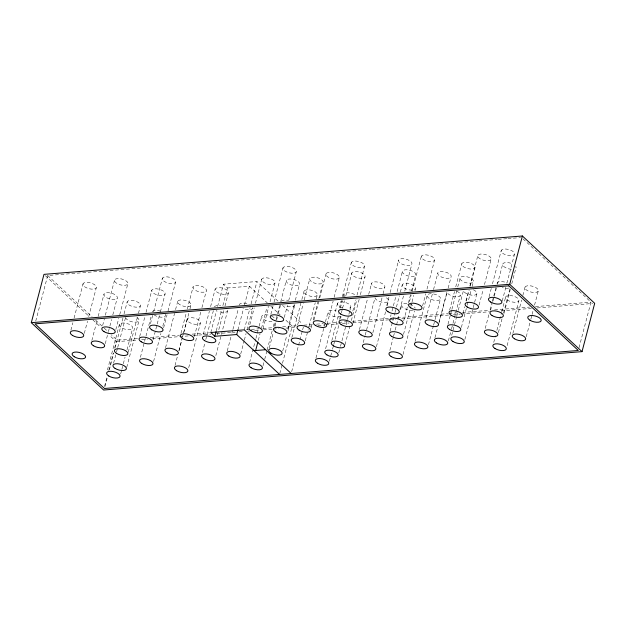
<?xml version="1.0" encoding="UTF-8"?>
<svg xmlns="http://www.w3.org/2000/svg" width="626" height="626" viewBox="0 0 626 626"><rect width="100%" height="100%" fill="white"/><g stroke="black" fill="none" stroke-linecap="round" stroke-linejoin="round"><path stroke-width="0.47" stroke-dasharray="3.13 2.35" d="M35.752 321.06L47.701 275.526L283.171 256.637M70.91 330.168L72.859 322.734M74.079 318.094L83.102 283.711M84.322 333.353L87.491 321.279M88.712 316.631L96.263 287.827A6.933 3.005 14.7 0 0 87.663 282.396A6.933 3.005 14.7 0 0 85.12 287.084A6.933 3.005 14.7 0 0 96.263 287.827M91.858 340.481L97.218 320.042M98.196 316.326L104.041 294.024M102.656 325.434L104.362 318.924M105.34 315.207L114.605 279.9M105.27 343.666L108.188 332.516M108.439 331.592L109.652 326.944M109.894 326.013L111.608 319.51M112.821 314.862L117.211 298.14A6.933 3.005 14.7 0 0 108.611 292.71A6.933 3.005 14.7 0 0 106.06 297.389A6.933 3.005 14.7 0 0 117.211 298.14M115.826 329.542L118.752 318.391M119.73 314.675L127.774 284.016A6.933 3.005 14.7 0 0 119.167 278.586A6.933 3.005 14.7 0 0 116.624 283.273A6.933 3.005 14.7 0 0 127.774 284.016M107.492 369.833L119.433 324.307M104.589 386.297L107.273 376.07M108.736 370.498L113.369 352.845M114.581 348.197L116.287 341.694L109.198 335.09M104.933 386.625L107.375 377.329M109.323 369.896L113.713 353.174M115.168 347.594L123.087 317.531M124.065 313.814L127.234 301.732M113.572 363.205L116.256 352.986M116.499 352.055L117.477 348.338M117.719 347.414L125.763 316.748M120.661 373.949L121.632 370.232M121.874 369.301L123.095 364.661M123.338 363.729L125.044 357.227M127 349.793L132.602 328.423A6.933 3.005 14.7 0 0 124.003 322.993A6.933 3.005 14.7 0 0 121.452 327.672A6.933 3.005 14.7 0 0 132.602 328.423M128.213 352.305L137.477 316.999M138.456 313.282L140.404 305.848A6.933 3.005 14.7 0 0 131.804 300.417A6.933 3.005 14.7 0 0 129.253 305.105A6.933 3.005 14.7 0 0 140.404 305.848M126.742 367.321L138.933 320.864M139.676 336.569L145.036 316.122M146.014 312.405L151.868 290.104M140.42 357.282L151.14 316.396M150.467 323.689L152.658 315.324M153.636 311.607L162.408 278.155M153.088 339.754L156.985 324.886M157.228 323.955L159.427 315.59M160.397 311.873L165.029 294.22A6.933 3.005 14.7 0 0 156.43 288.797A6.933 3.005 14.7 0 0 153.879 293.477A6.933 3.005 14.7 0 0 165.029 294.22M153.589 361.398L160.898 333.517M162.846 326.083L165.53 315.864M163.629 327.805L167.04 314.792M168.018 311.075L175.577 282.271A6.933 3.005 14.7 0 0 166.97 276.841A6.933 3.005 14.7 0 0 164.427 281.528A6.933 3.005 14.7 0 0 175.577 282.271M165.554 347.696L174.576 313.321M175.554 309.604L177.745 301.239M180.953 333.259L186.313 312.812M187.291 309.095L193.137 286.794M175.045 365.435L177.479 356.139M178.942 350.568L182.354 337.555M182.604 336.624L183.332 333.838M183.575 332.907L187.237 318.97M178.966 350.881L181.892 339.73M183.841 332.296L188.966 312.789M189.936 309.072L190.914 305.355A6.933 3.005 14.7 0 0 182.307 299.924A6.933 3.005 14.7 0 0 179.764 304.612A6.933 3.005 14.7 0 0 190.914 305.355M194.365 336.444L200.946 311.349M201.924 307.632L206.306 290.91A6.933 3.005 14.7 0 0 197.706 285.479A6.933 3.005 14.7 0 0 195.155 290.167A6.933 3.005 14.7 0 0 206.306 290.91M188.7 367.689L200.398 323.086A6.933 3.005 14.7 0 0 191.799 317.656A6.933 3.005 14.7 0 0 189.248 322.343A6.933 3.005 14.7 0 0 200.398 323.086M203.278 334.48L209.374 311.247M210.594 306.607L215.227 288.946M202.409 352.454L204.843 343.158M205.821 339.441L206.799 335.724M207.042 334.793L213.38 310.637M210.782 332.523L216.635 310.222M217.605 306.505L223.459 284.204L256.95 281.52L278.265 301.364M216.299 330.716L221.659 310.277M222.879 305.629L227.512 287.976L223.459 284.204M217.418 334.879L224.006 309.792M224.977 306.075L228.388 293.062A6.933 3.005 14.7 0 0 219.789 287.639A6.933 3.005 14.7 0 0 217.245 292.319A6.933 3.005 14.7 0 0 228.388 293.062M215.821 355.638L227.52 311.036M227.293 350.826L230.955 336.89M231.925 333.173L232.661 330.379M232.903 329.456L238.263 309.009M237.919 329.894L243.53 308.524M244.508 304.807L249.383 286.223L227.512 287.976M244.273 329.839L250.126 307.538M251.096 303.821L256.95 281.52M240.705 354.011L244.117 340.998M244.367 340.075L246.073 333.564M247.043 329.847L252.654 308.477M249.829 324.636L254.219 307.906M255.439 303.266L261.778 279.102M249.61 362.532L255.698 339.3M255.948 338.369L258.867 327.218M259.117 326.295L261.793 316.067M258.335 340.294L260.04 333.791M261.504 328.22L267.114 306.85M262.998 328.752L269.094 305.519M270.064 301.802L274.947 283.218A6.933 3.005 14.7 0 0 266.34 277.787A6.933 3.005 14.7 0 0 263.796 282.475A6.933 3.005 14.7 0 0 274.947 283.218M270.862 314.244L273.061 305.879M274.031 302.162L283.054 267.787M263.022 365.717L264.477 360.138M264.728 359.214L266.919 350.85M267.161 349.918L272.279 330.403M273.257 326.686L274.478 322.046M274.384 325.849L275.847 320.269M276.089 319.346L277.31 314.698M277.553 313.767L279.744 305.402M280.722 301.685L286.325 280.315M269.297 347.853L273.445 332.054M274.908 326.482L276.371 320.903M276.614 319.98L278.077 314.401M278.32 313.469L280.511 305.112M284.274 317.429L287.444 305.347M288.664 300.707L296.223 271.895A6.933 3.005 14.7 0 0 287.624 266.473A6.933 3.005 14.7 0 0 285.073 271.152A6.933 3.005 14.7 0 0 296.223 271.895M287.796 329.033L294.376 303.946M295.347 300.23L299.494 284.431A6.933 3.005 14.7 0 0 290.894 279A6.933 3.005 14.7 0 0 288.343 283.688A6.933 3.005 14.7 0 0 299.494 284.431M282.709 351.037L286.857 335.239M288.077 330.598L294.658 305.504M279.799 373.503L282.24 364.215M282.483 363.283L292.232 326.115L285.088 319.463M291.857 337.57L300.879 303.187M301.857 299.471L304.048 291.106M297.647 324.964L303.258 303.594M304.228 299.877L309.839 278.507M291.661 371.648L302.389 330.763M302.632 329.832L303.36 327.046M305.269 340.755L308.195 329.605M309.174 325.888L315.269 302.655M316.24 298.938L317.218 295.222A6.933 3.005 14.7 0 0 308.618 289.791A6.933 3.005 14.7 0 0 306.067 294.478A6.933 3.005 14.7 0 0 317.218 295.222M311.059 328.149L312.28 323.501M313.258 319.784L317.891 302.131M318.861 298.414L323.008 282.616A6.933 3.005 14.7 0 0 314.401 277.193A6.933 3.005 14.7 0 0 311.858 281.872A6.933 3.005 14.7 0 0 323.008 282.616M313.876 320.191L318.751 301.607M319.73 297.89L326.068 273.726M315.966 358.009L325.23 322.695M325.473 321.764L328.157 311.545M327.046 324.299L333.142 301.075M334.12 297.358L339.237 277.842A6.933 3.005 14.7 0 0 330.63 272.412A6.933 3.005 14.7 0 0 328.087 277.099A6.933 3.005 14.7 0 0 339.237 277.842M325.614 348.729L337.555 303.195M339.409 307.89L341.366 300.457M342.336 296.74L351.358 262.357M331.85 340.575L338.916 313.634M340.38 308.055L342.336 300.621M343.306 296.904L344.042 294.118M339.652 319.362L340.38 316.576M341.358 312.859L342.336 309.142M342.579 308.211L344.527 300.777M345.748 296.129L351.843 272.905M329.378 361.194L332.304 350.044M332.547 349.112L333.525 345.395M333.768 344.464L338.885 324.949M340.591 318.446L341.084 316.592M338.783 352.837L340.247 347.266M340.489 346.334L341.702 341.686M341.952 340.763L349.746 311.028M349.997 310.097L350.724 307.311M352.821 311.075L355.748 299.924M356.969 295.276L364.528 266.473A6.933 3.005 14.7 0 0 355.92 261.05A6.933 3.005 14.7 0 0 353.377 265.729A6.933 3.005 14.7 0 0 364.528 266.473M345.02 344.691L349.895 326.107M351.358 320.535L356.961 299.158M352.821 323.478L359.16 299.314M360.373 294.674L365.005 277.013A6.933 3.005 14.7 0 0 356.405 271.59A6.933 3.005 14.7 0 0 353.862 276.269A6.933 3.005 14.7 0 0 365.005 277.013M359.434 329.636L367.72 298.039M368.698 294.322L371.625 283.171M363.26 342.555L364.966 336.052M365.216 335.121L374.966 297.953M372.846 332.821L382.11 297.506M383.081 293.79L384.787 287.287A6.933 3.005 14.7 0 0 376.187 281.856A6.933 3.005 14.7 0 0 373.644 286.544A6.933 3.005 14.7 0 0 384.787 287.287M386.727 305.582L389.161 296.286M390.139 292.569L398.668 260.048M376.429 346.671L385.694 311.357M387.158 305.785L388.378 301.137M390.561 316.631L391.047 314.768M392.025 311.052L395.922 296.184M397.142 291.544L402.51 271.097M390.115 331.154L394.748 313.493M394.99 312.57L396.211 307.922M396.454 306.99L399.38 295.84M400.35 292.123L402.299 284.689M399.897 309.69L403.551 295.754M404.772 291.106L411.838 264.164A6.933 3.005 14.7 0 0 403.238 258.734A6.933 3.005 14.7 0 0 400.687 263.421A6.933 3.005 14.7 0 0 411.838 264.164M389.857 350.372L393.269 337.359M393.511 336.436L394.975 330.857M395.217 329.925L399.365 314.135M400.585 309.487L401.798 304.839M403.731 320.747L408.121 304.017M408.363 303.086L410.554 294.729M411.532 291.012L415.672 275.213A6.933 3.005 14.7 0 0 407.072 269.783A6.933 3.005 14.7 0 0 404.529 274.47A6.933 3.005 14.7 0 0 415.672 275.213M409.435 301.693L411.141 295.182M412.119 291.466L421.376 256.159M403.527 334.339L410.593 307.389M410.836 306.458L411.814 302.741M412.057 301.818L413.763 295.308M414.983 290.667L415.468 288.805A6.933 3.005 14.7 0 0 406.869 283.382A6.933 3.005 14.7 0 0 404.318 288.062A6.933 3.005 14.7 0 0 415.468 288.805M403.027 354.488L414.482 310.817M422.605 305.809L425.774 293.727M426.987 289.079L434.546 260.275A6.933 3.005 14.7 0 0 425.946 254.845A6.933 3.005 14.7 0 0 423.395 259.532A6.933 3.005 14.7 0 0 434.546 260.275M415.054 341.499L427.237 295.042M425.962 318.391L432.543 293.297M433.521 289.58L437.903 272.858M428.466 344.683L433.341 326.099M433.583 325.176L434.804 320.528M435.047 319.596L440.407 299.158A6.933 3.005 14.7 0 0 431.807 293.727A6.933 3.005 14.7 0 0 429.256 298.414A6.933 3.005 14.7 0 0 440.407 299.158M434.953 337.711L437.637 327.492M439.092 321.92L446.894 292.185M438.881 323.431L447.175 291.841M448.146 288.124L451.072 276.974A6.933 3.005 14.7 0 0 442.472 271.543A6.933 3.005 14.7 0 0 439.922 276.23A6.933 3.005 14.7 0 0 451.072 276.974M449.656 310.073L454.531 291.489M455.751 286.841L461.839 263.609M447.973 324.213L451.628 310.277M451.878 309.346L456.753 290.761M457.723 287.044L460.165 277.748M448.365 340.896L451.291 329.745M451.534 328.822L452.755 324.174M452.997 323.243L460.306 295.37M451.706 335.348L456.581 316.764M456.823 315.833L458.044 311.185M458.287 310.261L463.404 290.746M465.955 300.863L468.639 290.644M469.852 285.996L477.896 255.338M463.068 313.258L464.774 306.756M466.237 301.176L469.156 290.026M470.134 286.309L475.009 267.725A6.933 3.005 14.7 0 0 466.409 262.302A6.933 3.005 14.7 0 0 463.858 266.981A6.933 3.005 14.7 0 0 475.009 267.725M461.385 327.398L466.996 306.028M467.239 305.097L471.135 290.229M472.114 286.512L473.334 281.864A6.933 3.005 14.7 0 0 464.727 276.442A6.933 3.005 14.7 0 0 462.184 281.121A6.933 3.005 14.7 0 0 473.334 281.864M464.868 339.464L476.816 293.93M479.125 304.979L483.264 289.181M484.485 284.54L491.066 259.446A6.933 3.005 14.7 0 0 482.466 254.023A6.933 3.005 14.7 0 0 479.915 258.702A6.933 3.005 14.7 0 0 491.066 259.446M489.078 296.794L491.277 288.43M492.49 283.789L501.269 250.337M485.252 328.4L489.149 313.532M490.127 309.815L492.075 302.381M492.318 301.45L493.538 296.802M493.781 295.871L495.972 287.514M490.557 310.316L492.02 304.737M492.998 301.02L493.969 297.303M494.211 296.38L496.41 288.015M497.38 284.298L502.748 263.851M502.248 300.91L505.902 286.974M506.88 283.257L514.439 254.453A6.933 3.005 14.7 0 0 505.831 249.023A6.933 3.005 14.7 0 0 503.288 253.702A6.933 3.005 14.7 0 0 514.439 254.453M493.734 342.375L495.44 335.872M496.903 330.293L501.528 312.64M501.778 311.709L505.675 296.841M498.413 332.508L502.075 318.571M503.539 313L509.877 288.836M503.969 313.501L510.307 289.337M511.771 283.766L515.918 267.967A6.933 3.005 14.7 0 0 515.769 266.34M507.138 345.56L518.844 300.957A6.933 3.005 14.7 0 0 510.237 295.527A6.933 3.005 14.7 0 0 507.694 300.214A6.933 3.005 14.7 0 0 518.844 300.957M512.851 333.509L521.63 300.057M522.851 295.409L525.042 287.052M526.263 336.694L530.652 319.972M530.895 319.041L531.873 315.324M532.116 314.393L533.094 310.676M534.549 305.105L538.211 291.16A6.933 3.005 14.7 0 0 529.604 285.738A6.933 3.005 14.7 0 0 527.061 290.417A6.933 3.005 14.7 0 0 538.211 291.16M579.034 347.688L590.975 302.155L562.351 275.503M284.141 256.558L302.624 255.079M303.602 255.001L370.741 249.617M371.711 249.539L390.201 248.052M391.172 247.974L409.662 246.495M410.633 246.417L438.849 244.156M439.82 244.077L458.31 242.591M459.281 242.512L477.771 241.033M478.741 240.955L497.232 239.468M498.202 239.39L506.958 238.686M507.929 238.608L520.582 237.598M137.548 338.525L117.125 340.161L111.397 334.832M150.201 337.508L179.38 335.168M192.033 334.151L209.538 332.75M246.511 329.785L250.4 329.472M251.37 329.393L259.156 328.767M263.045 328.454L272.772 327.68M282.506 326.897L296.106 325.81M303.853 325.184L312.609 324.479M316.506 324.166L323.313 323.626M327.21 323.313L337.915 322.453M338.885 322.374L347.649 321.67M352.516 321.279L388.527 318.391M397.291 317.687L447.903 313.634M448.873 313.556L456.659 312.93M462.497 312.46L489.751 310.277M494.618 309.886L529.659 307.076M535.496 306.607L590.975 302.155M116.287 341.694L137.728 339.973M141.625 339.66L147.47 339.19M152.345 338.799L188.395 335.912M193.262 335.52L210.805 334.112M216.651 333.642L235.165 332.156M239.062 331.843L243.929 331.451M247.826 331.138L249.774 330.982M254.649 330.591L259.524 330.199M263.421 329.894L272.185 329.19M273.163 329.112L279.008 328.642M285.832 328.094L295.574 327.312M308.242 326.295L313.11 325.903M317.985 325.512L324.8 324.964M325.778 324.886L338.447 323.869M342.344 323.564L349.159 323.016M353.056 322.703L389.114 319.808M390.084 319.73L395.929 319.26M401.775 318.79L448.545 315.042M453.42 314.651L460.235 314.103M461.213 314.025L489.469 311.756M501.16 310.825L531.364 308.399M537.21 307.929L592.752 303.477M522.984 238.85L538.016 252.841M538.728 253.514L561.632 274.837M282.529 305.339L302.428 323.861M249.383 286.223L267.232 302.843M270.808 306.169L280.088 314.815M47.701 275.526L92.077 316.842M95.653 320.176L103.525 327.5M104.237 328.165L107.821 331.498M45.393 275.683L89.346 316.607M92.891 319.909L100.692 327.171M227.676 310.261A6.933 3.005 14.7 0 1 217.809 311.059M214.35 306.92A6.933 3.005 14.7 0 1 220.649 305.832M344.926 296.63A6.933 3.005 14.7 0 1 346.295 292.898A6.933 3.005 14.7 0 1 355.185 294.862M473.358 289.791A6.933 3.005 14.7 0 1 474.563 295.151A6.933 3.005 14.7 0 1 463.796 291.442M165.381 314.236A6.933 3.005 14.7 0 1 162.564 317.171A6.933 3.005 14.7 0 1 154.379 315.121M152.361 311.748A6.933 3.005 14.7 0 1 160.42 311.106M294.815 304.737A6.933 3.005 14.7 0 1 284.947 305.527M281.489 301.396A6.933 3.005 14.7 0 1 287.788 300.308M340.724 316.286A6.933 3.005 14.7 0 1 332.148 315.911A6.933 3.005 14.7 0 1 328.314 311.318A6.933 3.005 14.7 0 1 336.209 310.903M136.914 317.492A6.933 3.005 14.7 0 1 135.185 322.202A6.933 3.005 14.7 0 1 125.607 317.515M271.997 321.498A6.933 3.005 14.7 0 1 261.942 317.695A6.933 3.005 14.7 0 1 268.092 314.988M271.504 316.052A6.933 3.005 14.7 0 1 275.119 319.416M413.348 310.034A6.933 3.005 14.7 0 1 402.268 306.912A6.933 3.005 14.7 0 1 408.097 303.751M409.858 304.197A6.933 3.005 14.7 0 1 415.124 308.188M508.742 288.054A6.933 3.005 14.7 0 1 502.31 287.624M497.036 283.633A6.933 3.005 14.7 0 1 506.903 282.842M252.81 307.71A6.933 3.005 14.7 0 1 242.943 308.501M239.328 305.136A6.933 3.005 14.7 0 1 249.195 304.346M386.359 297.765A6.933 3.005 14.7 0 1 384.63 302.475A6.933 3.005 14.7 0 1 375.052 297.796M456.847 291.231A6.933 3.005 14.7 0 1 457.34 296.677A6.933 3.005 14.7 0 1 446.987 292.021M511.348 269.282A6.933 3.005 14.7 0 1 502.608 264.227A6.933 3.005 14.7 0 1 512.451 263.836M342.672 307.953A6.933 3.005 14.7 0 1 338.165 302.561A6.933 3.005 14.7 0 1 348.705 303.939A6.933 3.005 14.7 0 1 347.759 308.618"/><path stroke-width="0.94" d="M31.3 322.68L43.977 274.36L522.389 235.986L594.7 303.32L582.023 351.64L103.611 390.014L31.3 322.68L509.713 284.306L582.023 351.64M279.556 374.434L236.706 334.534L214.835 336.295L216.048 331.647M236.706 334.534L237.919 329.894M255.651 350.521L257.849 342.156M509.713 284.306L522.389 235.986M254.007 350.654L265.627 349.715M291.176 373.503L244.273 329.839L210.782 332.523L214.835 336.295M508.875 285.839L35.025 323.845L104.448 388.48L578.299 350.474L508.875 285.839M74.283 356.742A6.933 3.005 14.7 0 0 85.433 357.493A6.933 3.005 14.7 0 0 76.826 352.062A6.933 3.005 14.7 0 0 74.283 356.742M529.909 320.199A6.933 3.005 14.7 0 0 541.06 320.942A6.933 3.005 14.7 0 0 532.46 315.52A6.933 3.005 14.7 0 0 529.909 320.199M203.693 358.612A6.933 3.005 14.7 0 0 214.843 359.355A6.933 3.005 14.7 0 0 206.244 353.925A6.933 3.005 14.7 0 0 203.693 358.612M333.384 345.802A6.933 3.005 14.7 0 0 344.527 346.554A6.933 3.005 14.7 0 0 335.927 341.123A6.933 3.005 14.7 0 0 333.384 345.802M391.853 322.789A6.933 3.005 14.7 0 0 402.995 323.532A6.933 3.005 14.7 0 0 394.396 318.102A6.933 3.005 14.7 0 0 391.853 322.789M452.989 341.506A6.933 3.005 14.7 0 0 464.14 342.25A6.933 3.005 14.7 0 0 455.54 336.819A6.933 3.005 14.7 0 0 452.989 341.506M141.703 363.44A6.933 3.005 14.7 0 0 152.854 364.183A6.933 3.005 14.7 0 0 144.254 358.753A6.933 3.005 14.7 0 0 141.703 363.44M93.384 345.709A6.933 3.005 14.7 0 0 104.534 346.46A6.933 3.005 14.7 0 0 95.934 341.029A6.933 3.005 14.7 0 0 93.384 345.709M270.831 353.08A6.933 3.005 14.7 0 0 281.982 353.823A6.933 3.005 14.7 0 0 273.374 348.4A6.933 3.005 14.7 0 0 270.831 353.08M360.967 334.863A6.933 3.005 14.7 0 0 372.11 335.606A6.933 3.005 14.7 0 0 363.51 330.176A6.933 3.005 14.7 0 0 360.967 334.863M451.182 315.301A6.933 3.005 14.7 0 0 462.332 316.044A6.933 3.005 14.7 0 0 453.733 310.621A6.933 3.005 14.7 0 0 451.182 315.301M141.21 341.796A6.933 3.005 14.7 0 0 152.353 342.539A6.933 3.005 14.7 0 0 143.753 337.109A6.933 3.005 14.7 0 0 141.21 341.796M182.479 338.486A6.933 3.005 14.7 0 0 193.63 339.229A6.933 3.005 14.7 0 0 185.03 333.799A6.933 3.005 14.7 0 0 182.479 338.486M272.396 319.471A6.933 3.005 14.7 0 0 283.547 320.215A6.933 3.005 14.7 0 0 274.947 314.792A6.933 3.005 14.7 0 0 272.396 319.471M315.41 325.418A6.933 3.005 14.7 0 0 326.561 326.162A6.933 3.005 14.7 0 0 317.961 320.731A6.933 3.005 14.7 0 0 315.41 325.418M416.58 346.726A6.933 3.005 14.7 0 0 427.73 347.477A6.933 3.005 14.7 0 0 419.13 342.046A6.933 3.005 14.7 0 0 416.58 346.726M103.947 331.592A6.933 3.005 14.7 0 0 115.098 332.336A6.933 3.005 14.7 0 0 106.49 326.905A6.933 3.005 14.7 0 0 103.947 331.592M514.384 338.736A6.933 3.005 14.7 0 0 525.535 339.48A6.933 3.005 14.7 0 0 516.927 334.057A6.933 3.005 14.7 0 0 514.384 338.736M410.719 307.851A6.933 3.005 14.7 0 0 421.869 308.595A6.933 3.005 14.7 0 0 413.27 303.164A6.933 3.005 14.7 0 0 410.719 307.851M317.499 363.236A6.933 3.005 14.7 0 0 328.65 363.98A6.933 3.005 14.7 0 0 320.05 358.549A6.933 3.005 14.7 0 0 317.499 363.236M108.775 375.991A6.933 3.005 14.7 0 0 119.926 376.735A6.933 3.005 14.7 0 0 111.326 371.312A6.933 3.005 14.7 0 0 108.775 375.991M176.579 370.662A6.933 3.005 14.7 0 0 187.722 371.406A6.933 3.005 14.7 0 0 179.122 365.975A6.933 3.005 14.7 0 0 176.579 370.662M490.612 302.022A6.933 3.005 14.7 0 0 501.762 302.773A6.933 3.005 14.7 0 0 493.155 297.342A6.933 3.005 14.7 0 0 490.612 302.022M495.017 348.533A6.933 3.005 14.7 0 0 506.168 349.277A6.933 3.005 14.7 0 0 497.568 343.846A6.933 3.005 14.7 0 0 495.017 348.533M340.7 314.049A6.933 3.005 14.7 0 0 351.851 314.792A6.933 3.005 14.7 0 0 343.244 309.369A6.933 3.005 14.7 0 0 340.7 314.049M115.106 368.44A6.933 3.005 14.7 0 0 126.256 369.183A6.933 3.005 14.7 0 0 117.649 363.753A6.933 3.005 14.7 0 0 115.106 368.44M251.136 367.759A6.933 3.005 14.7 0 0 262.286 368.503A6.933 3.005 14.7 0 0 253.686 363.08A6.933 3.005 14.7 0 0 251.136 367.759M391.14 356.53A6.933 3.005 14.7 0 0 402.291 357.274A6.933 3.005 14.7 0 0 393.691 351.843A6.933 3.005 14.7 0 0 391.14 356.53M388.01 311.732A6.933 3.005 14.7 0 0 399.161 312.484A6.933 3.005 14.7 0 0 390.561 307.053A6.933 3.005 14.7 0 0 388.01 311.732M486.535 334.55A6.933 3.005 14.7 0 0 497.686 335.301A6.933 3.005 14.7 0 0 489.086 329.871A6.933 3.005 14.7 0 0 486.535 334.55M293.391 342.798A6.933 3.005 14.7 0 0 304.541 343.541A6.933 3.005 14.7 0 0 295.941 338.11A6.933 3.005 14.7 0 0 293.391 342.798M167.087 352.923A6.933 3.005 14.7 0 0 178.238 353.674A6.933 3.005 14.7 0 0 169.63 348.244A6.933 3.005 14.7 0 0 167.087 352.923M251.12 330.794A6.933 3.005 14.7 0 0 262.271 331.537A6.933 3.005 14.7 0 0 253.663 326.107A6.933 3.005 14.7 0 0 251.12 330.794M228.826 356.053A6.933 3.005 14.7 0 0 239.977 356.797A6.933 3.005 14.7 0 0 231.37 351.374A6.933 3.005 14.7 0 0 228.826 356.053M151.75 329.847A6.933 3.005 14.7 0 0 162.901 330.591A6.933 3.005 14.7 0 0 154.301 325.16A6.933 3.005 14.7 0 0 151.75 329.847M391.641 336.381A6.933 3.005 14.7 0 0 402.792 337.124A6.933 3.005 14.7 0 0 394.192 331.694A6.933 3.005 14.7 0 0 391.641 336.381M204.569 340.638A6.933 3.005 14.7 0 0 215.712 341.381A6.933 3.005 14.7 0 0 207.112 335.951A6.933 3.005 14.7 0 0 204.569 340.638M299.181 330.192A6.933 3.005 14.7 0 0 310.332 330.935A6.933 3.005 14.7 0 0 301.724 325.512A6.933 3.005 14.7 0 0 299.181 330.192M449.507 329.44A6.933 3.005 14.7 0 0 460.658 330.184A6.933 3.005 14.7 0 0 452.05 324.761A6.933 3.005 14.7 0 0 449.507 329.44M116.577 353.424A6.933 3.005 14.7 0 0 127.727 354.167A6.933 3.005 14.7 0 0 119.128 348.737A6.933 3.005 14.7 0 0 116.577 353.424M364.551 348.713A6.933 3.005 14.7 0 0 375.702 349.457A6.933 3.005 14.7 0 0 367.094 344.026A6.933 3.005 14.7 0 0 364.551 348.713M436.486 342.938A6.933 3.005 14.7 0 0 447.629 343.69A6.933 3.005 14.7 0 0 439.029 338.259A6.933 3.005 14.7 0 0 436.486 342.938M492.091 315.543A6.933 3.005 14.7 0 0 503.241 316.286A6.933 3.005 14.7 0 0 494.634 310.864A6.933 3.005 14.7 0 0 492.091 315.543M72.444 335.403A6.933 3.005 14.7 0 0 83.587 336.146A6.933 3.005 14.7 0 0 74.987 330.716A6.933 3.005 14.7 0 0 72.444 335.403M326.897 354.879A6.933 3.005 14.7 0 0 338.048 355.631A6.933 3.005 14.7 0 0 329.448 350.2A6.933 3.005 14.7 0 0 326.897 354.879M341.186 324.589A6.933 3.005 14.7 0 0 352.328 325.332A6.933 3.005 14.7 0 0 343.729 319.909A6.933 3.005 14.7 0 0 341.186 324.589M427.245 324.55A6.933 3.005 14.7 0 0 438.396 325.293A6.933 3.005 14.7 0 0 429.796 319.863A6.933 3.005 14.7 0 0 427.245 324.55M467.239 307.022A6.933 3.005 14.7 0 0 478.389 307.765A6.933 3.005 14.7 0 0 469.79 302.342A6.933 3.005 14.7 0 0 467.239 307.022M275.667 332.007A6.933 3.005 14.7 0 0 286.818 332.75A6.933 3.005 14.7 0 0 278.218 327.32A6.933 3.005 14.7 0 0 275.667 332.007"/></g></svg>
